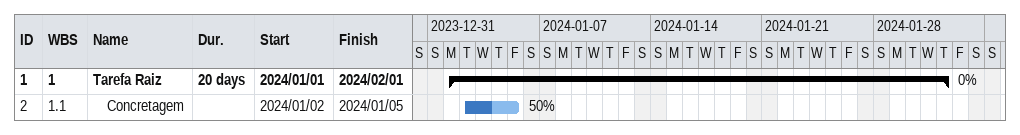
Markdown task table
| ID | WBS | Task | Duration | Start | Finish | % complete |
|---|---|---|---|---|---|---|
| 1 | 1 | **Tarefa Raiz** | 20d | 2024-01-01 | 2024-02-01 | 0 |
| 2 | 1.1 | Concretagem |  | 2024-01-02 | 2024-01-05 | 50 |
